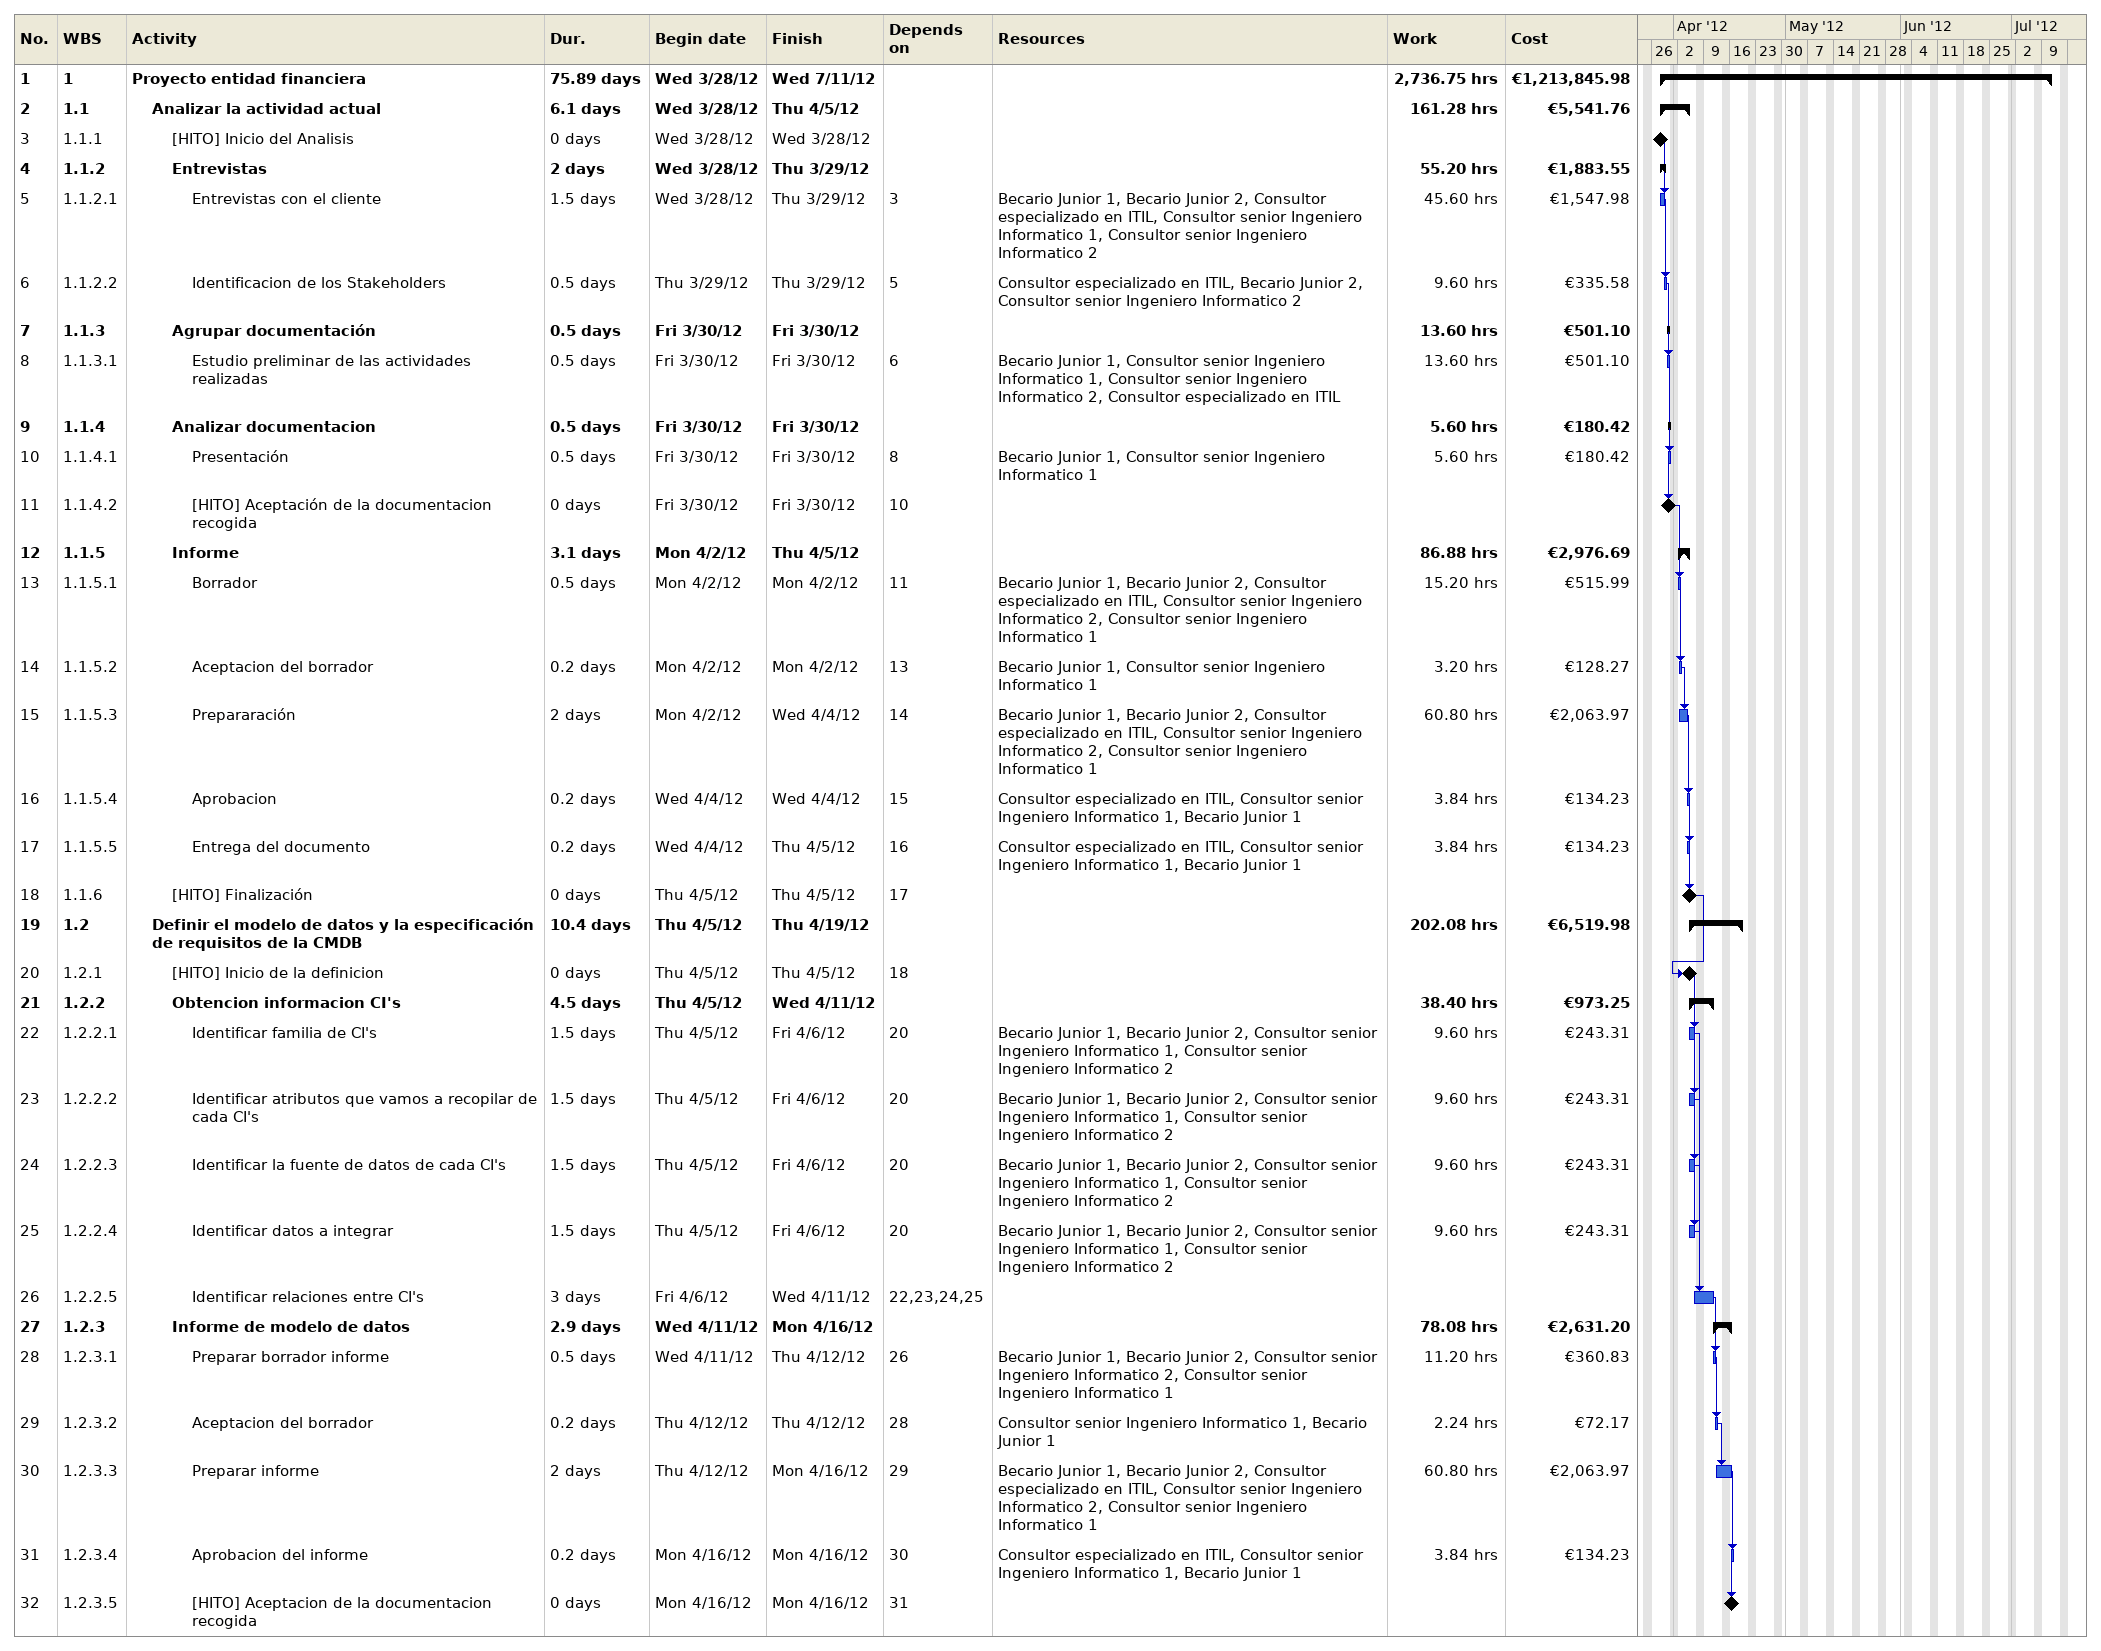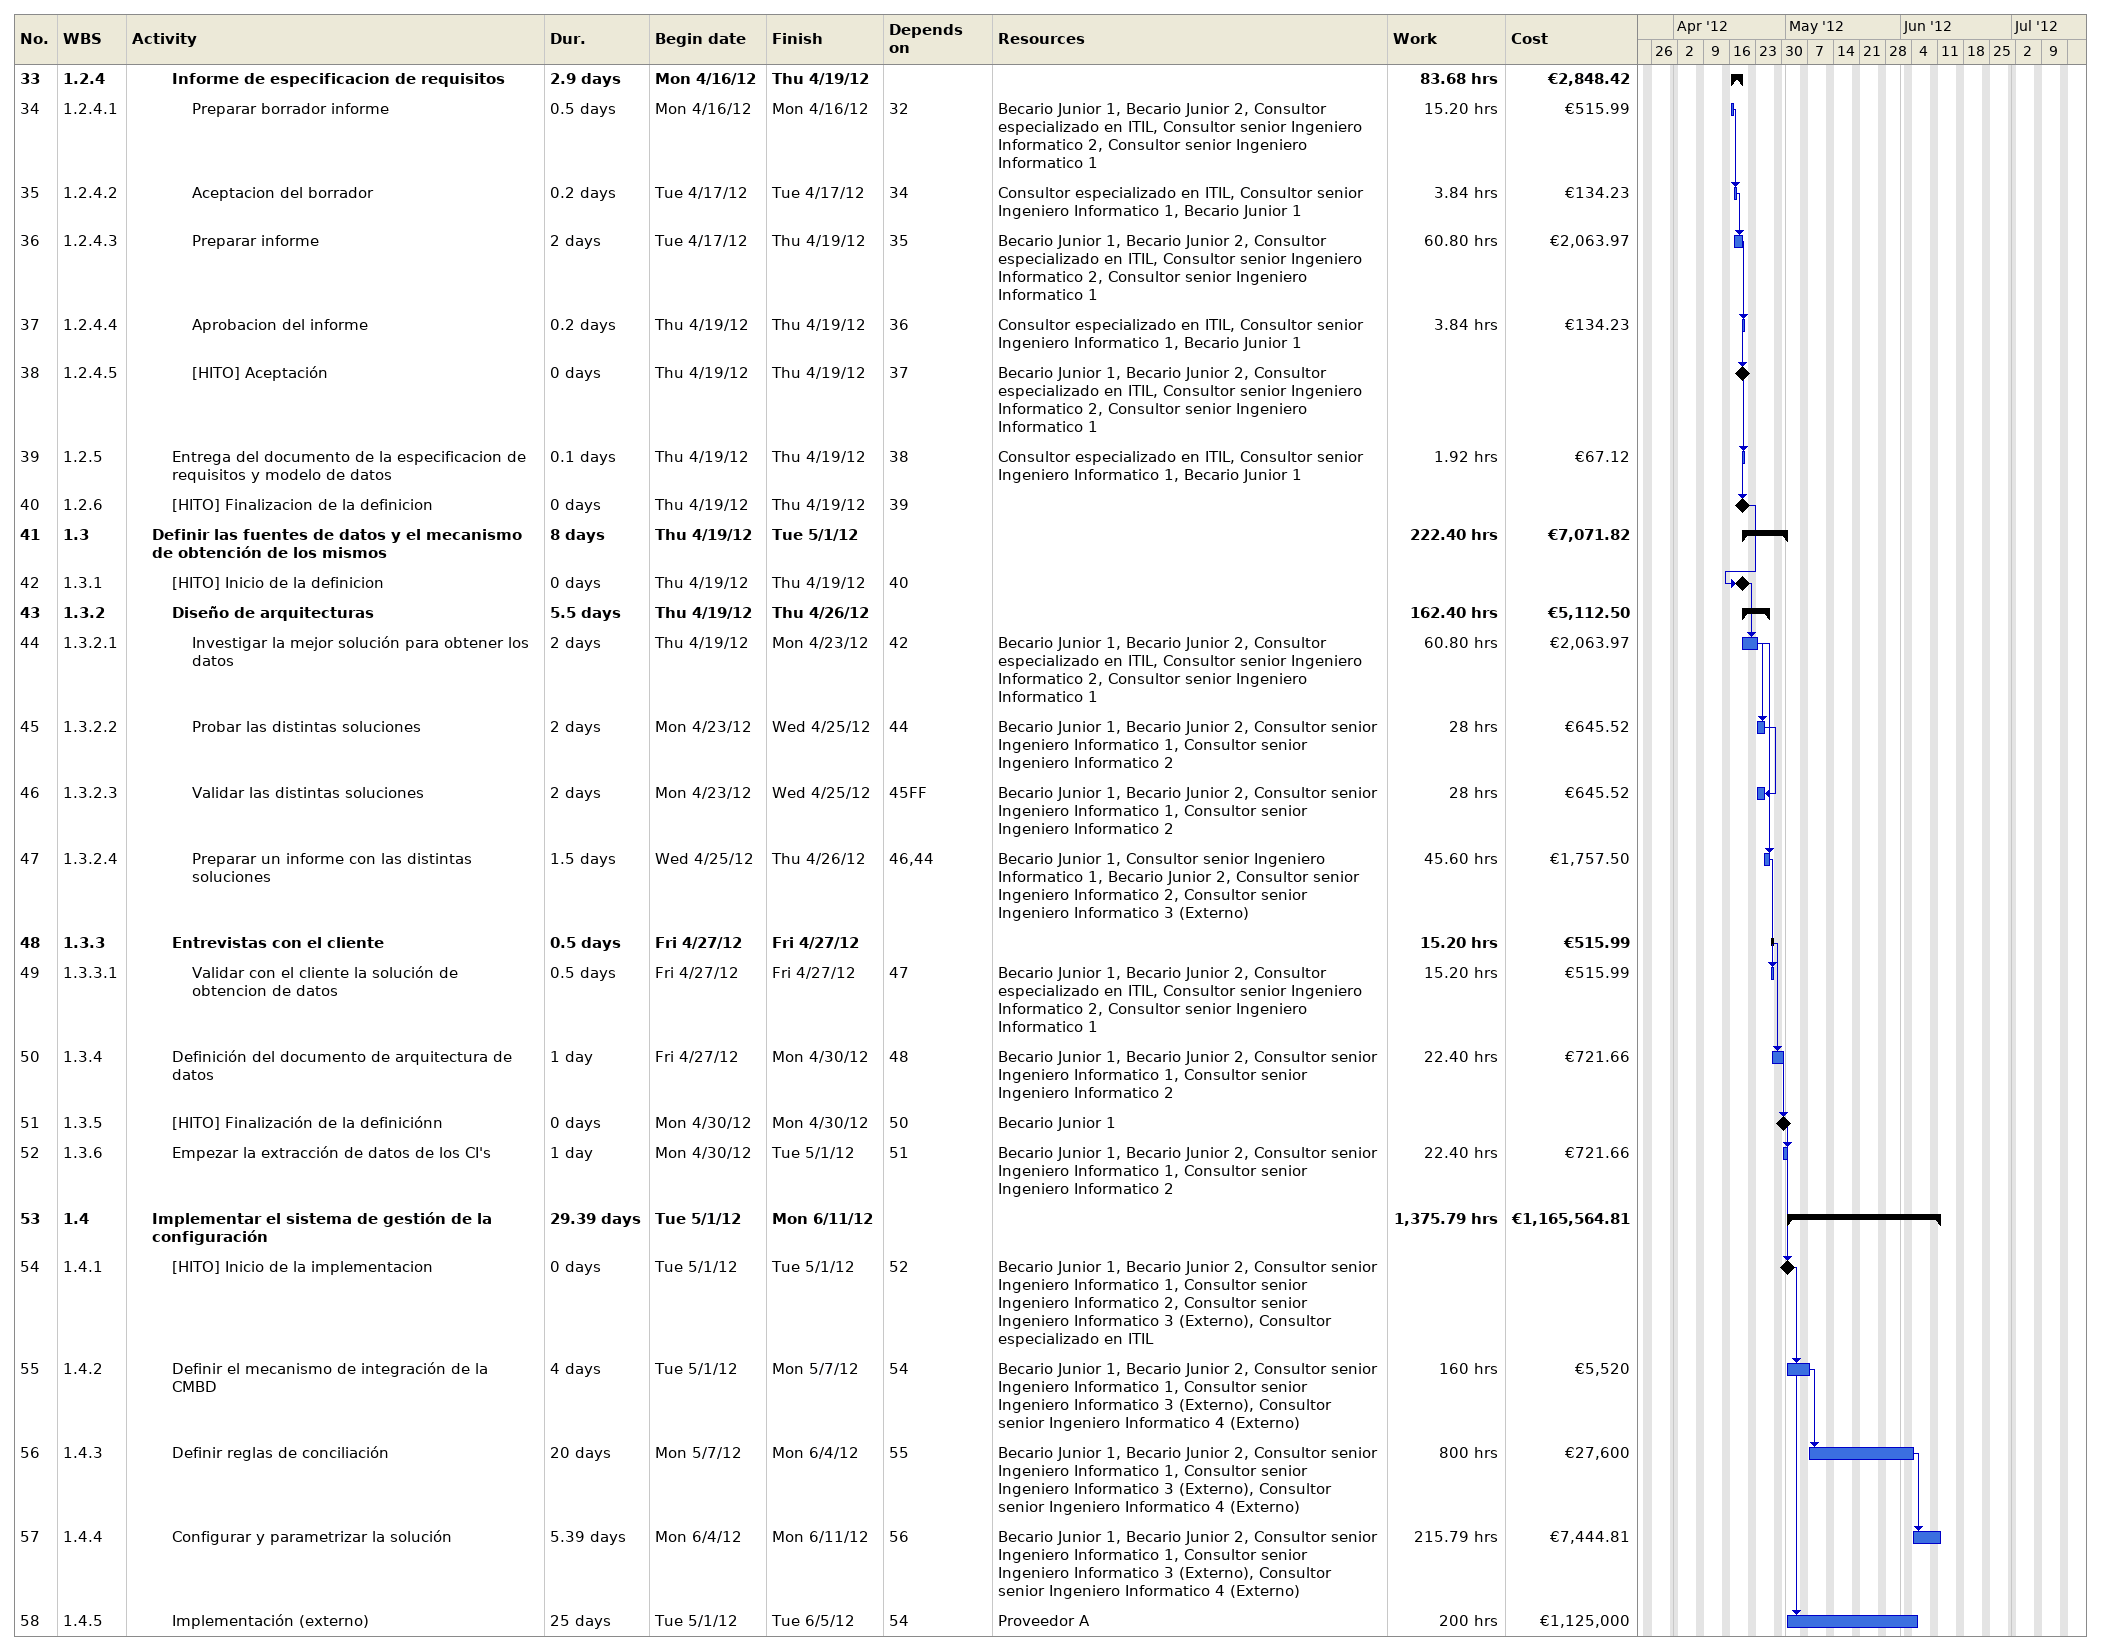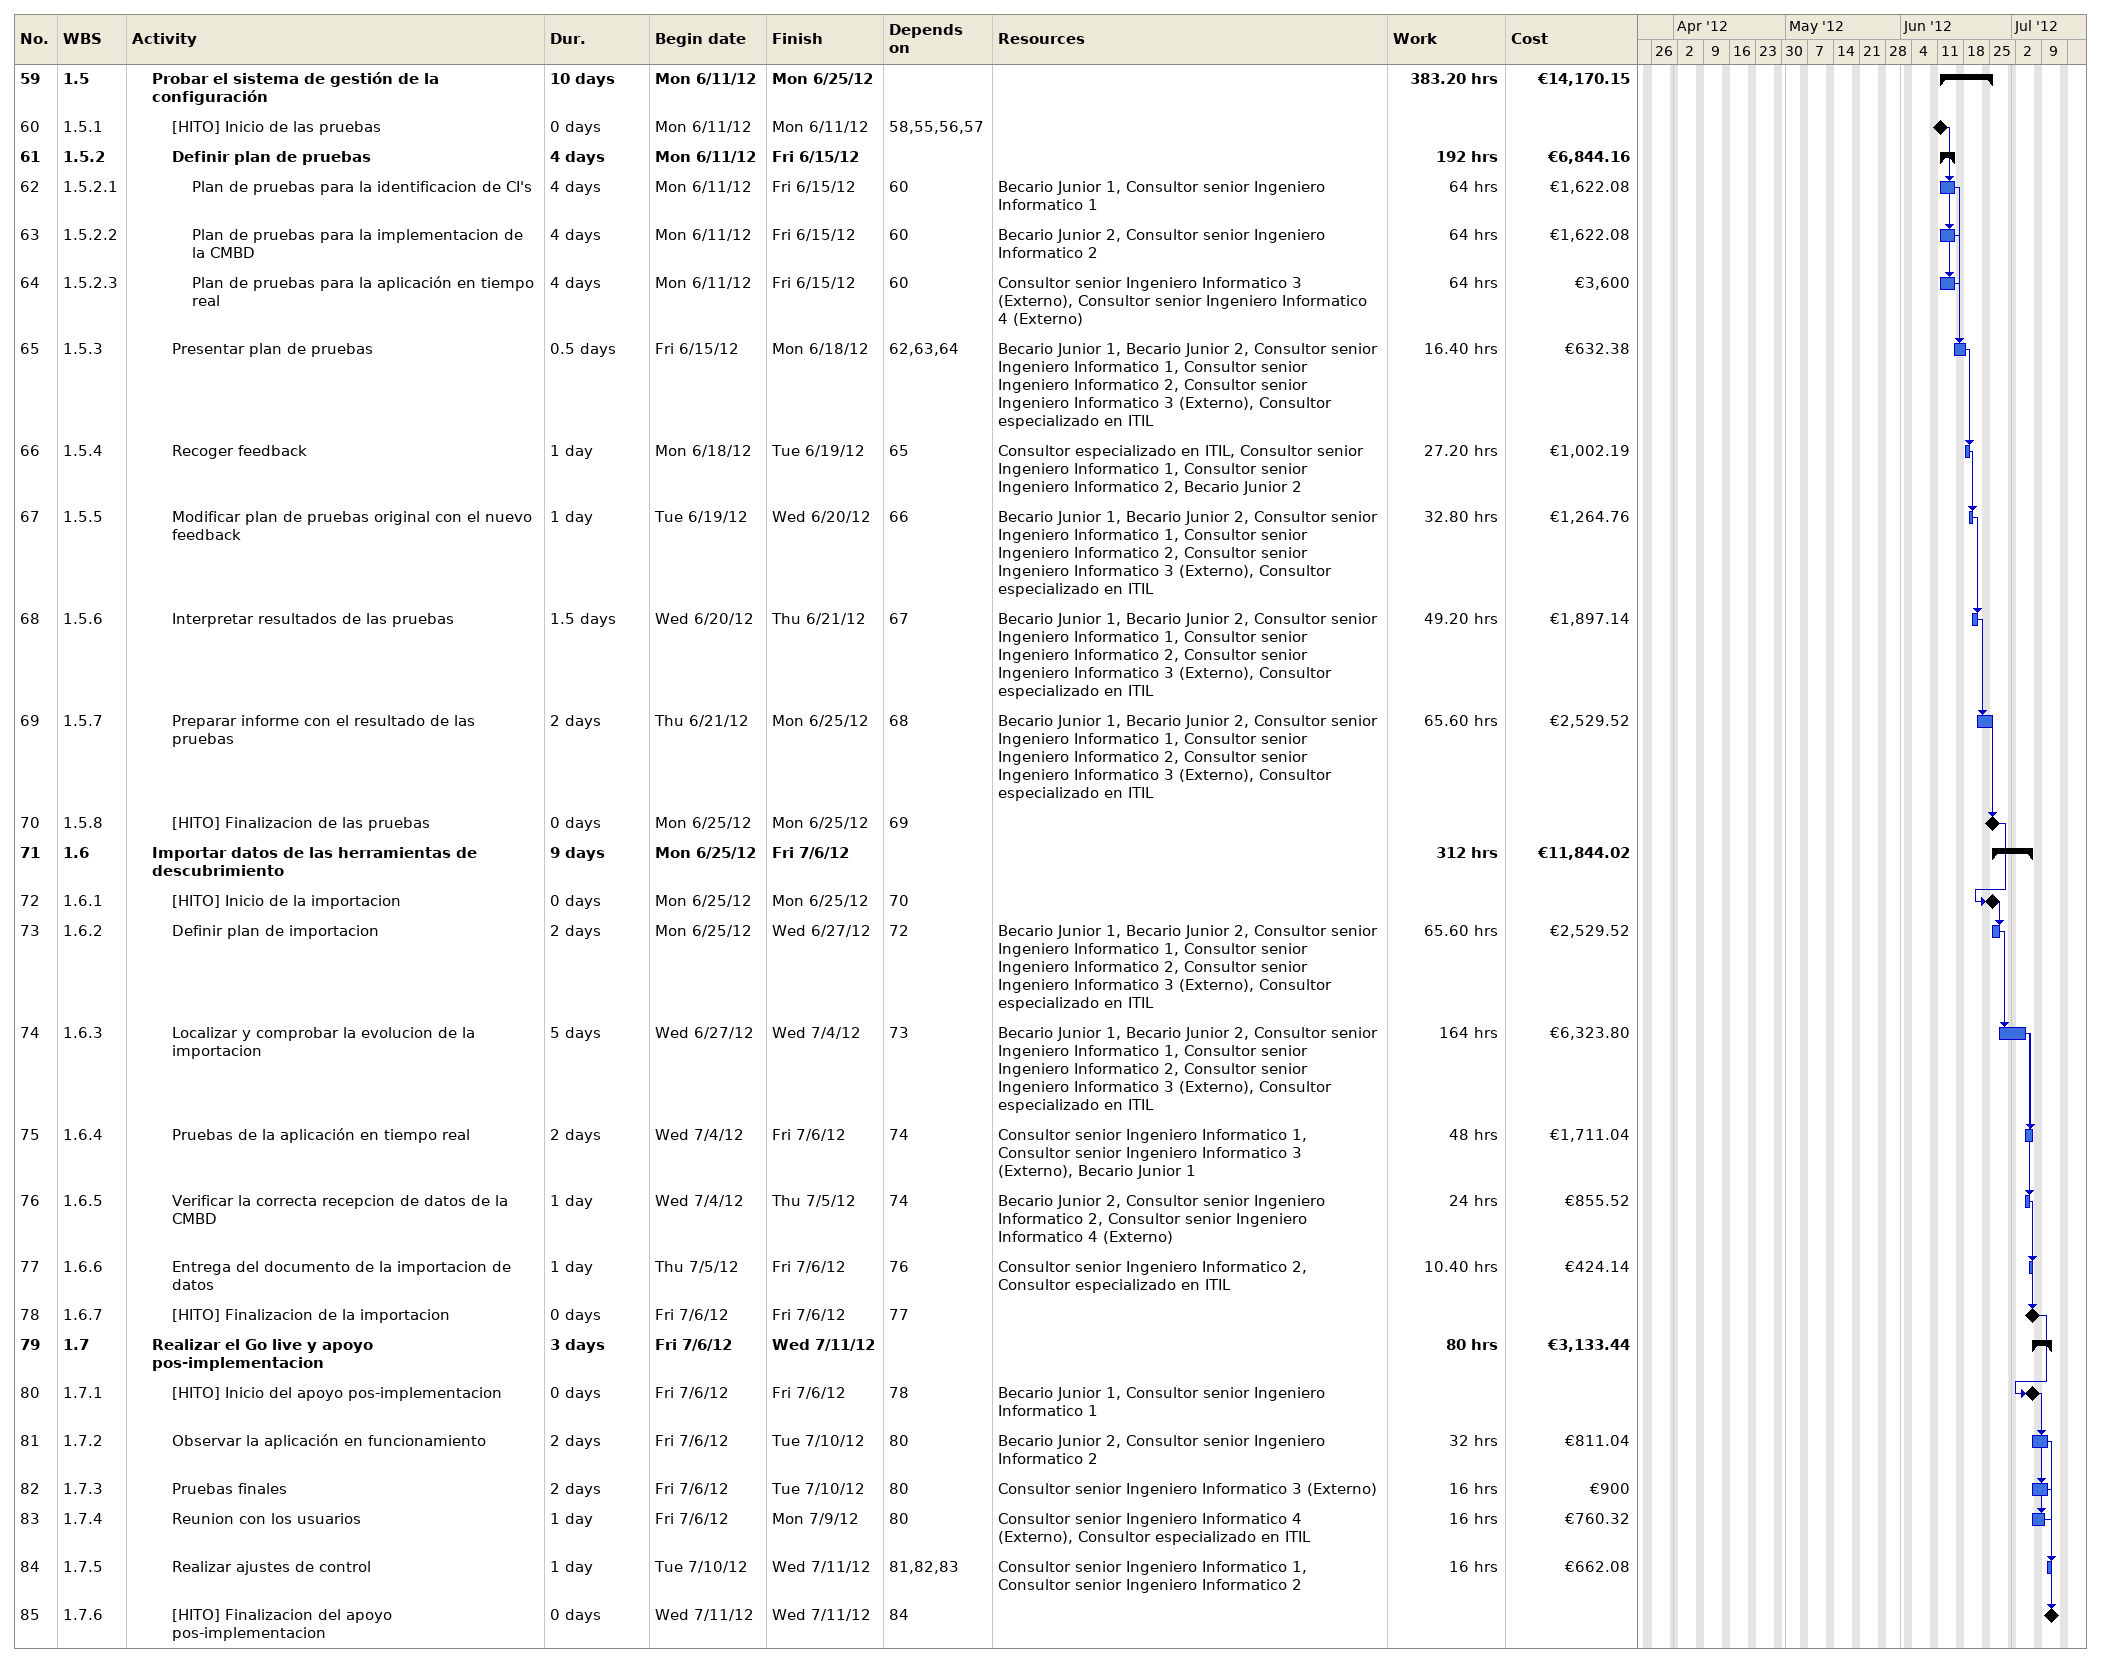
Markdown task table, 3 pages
| ID | WBS | Task | Duration | Start | Finish | Predecessors | Resources | Work (h) | Cost (€) |
|---|---|---|---|---|---|---|---|---|---|
| 1 | 1 | **Proyecto entidad financiera** | 75.89d | 2012-03-28 | 2012-07-11 |  |  | 2736.75 | 1213845.98 |
| 2 | 1.1 | **Analizar la actividad actual** | 6.1d | 2012-03-28 | 2012-04-05 |  |  | 161.28 | 5541.76 |
| 3 | 1.1.1 | [HITO] Inicio del Analisis | 0d | 2012-03-28 | 2012-03-28 |  |  |  |  |
| 4 | 1.1.2 | **Entrevistas** | 2d | 2012-03-28 | 2012-03-29 |  |  | 55.20 | 1883.55 |
| 5 | 1.1.2.1 | Entrevistas con el cliente | 1.5d | 2012-03-28 | 2012-03-29 | 3 | Becario Junior 1, Becario Junior 2, Consultor especializado en ITIL, Consultor senior Ingeniero Informatico 1, Consultor senior Ingeniero Informatico 2 | 45.60 | 1547.98 |
| 6 | 1.1.2.2 | Identificacion de los Stakeholders | 0.5d | 2012-03-29 | 2012-03-29 | 5 | Consultor especializado en ITIL, Becario Junior 2, Consultor senior Ingeniero Informatico 2 | 9.60 | 335.58 |
| 7 | 1.1.3 | **Agrupar documentación** | 0.5d | 2012-03-30 | 2012-03-30 |  |  | 13.60 | 501.10 |
| 8 | 1.1.3.1 | Estudio preliminar de las actividades realizadas | 0.5d | 2012-03-30 | 2012-03-30 | 6 | Becario Junior 1, Consultor senior Ingeniero Informatico 1, Consultor senior Ingeniero Informatico 2, Consultor especializado en ITIL | 13.60 | 501.10 |
| 9 | 1.1.4 | **Analizar documentacion** | 0.5d | 2012-03-30 | 2012-03-30 |  |  | 5.60 | 180.42 |
| 10 | 1.1.4.1 | Presentación | 0.5d | 2012-03-30 | 2012-03-30 | 8 | Becario Junior 1, Consultor senior Ingeniero Informatico 1 | 5.60 | 180.42 |
| 11 | 1.1.4.2 | [HITO] Aceptación de la documentacion recogida | 0d | 2012-03-30 | 2012-03-30 | 10 |  |  |  |
| 12 | 1.1.5 | **Informe** | 3.1d | 2012-04-02 | 2012-04-05 |  |  | 86.88 | 2976.69 |
| 13 | 1.1.5.1 | Borrador | 0.5d | 2012-04-02 | 2012-04-02 | 11 | Becario Junior 1, Becario Junior 2, Consultor especializado en ITIL, Consultor senior Ingeniero Informatico 2, Consultor senior Ingeniero Informatico 1 | 15.20 | 515.99 |
| 14 | 1.1.5.2 | Aceptacion del borrador | 0.2d | 2012-04-02 | 2012-04-02 | 13 | Becario Junior 1, Consultor senior Ingeniero Informatico 1 | 3.20 | 128.27 |
| 15 | 1.1.5.3 | Prepararación | 2d | 2012-04-02 | 2012-04-04 | 14 | Becario Junior 1, Becario Junior 2, Consultor especializado en ITIL, Consultor senior Ingeniero Informatico 2, Consultor senior Ingeniero Informatico 1 | 60.80 | 2063.97 |
| 16 | 1.1.5.4 | Aprobacion | 0.2d | 2012-04-04 | 2012-04-04 | 15 | Consultor especializado en ITIL, Consultor senior Ingeniero Informatico 1, Becario Junior 1 | 3.84 | 134.23 |
| 17 | 1.1.5.5 | Entrega del documento | 0.2d | 2012-04-04 | 2012-04-05 | 16 | Consultor especializado en ITIL, Consultor senior Ingeniero Informatico 1, Becario Junior 1 | 3.84 | 134.23 |
| 18 | 1.1.6 | [HITO] Finalización | 0d | 2012-04-05 | 2012-04-05 | 17 |  |  |  |
| 19 | 1.2 | **Definir el modelo de datos y la especificación de requisitos de la CMDB** | 10.4d | 2012-04-05 | 2012-04-19 |  |  | 202.08 | 6519.98 |
| 20 | 1.2.1 | [HITO] Inicio de la definicion | 0d | 2012-04-05 | 2012-04-05 | 18 |  |  |  |
| 21 | 1.2.2 | **Obtencion informacion CI's** | 4.5d | 2012-04-05 | 2012-04-11 |  |  | 38.40 | 973.25 |
| 22 | 1.2.2.1 | Identificar familia de CI's | 1.5d | 2012-04-05 | 2012-04-06 | 20 | Becario Junior 1, Becario Junior 2, Consultor senior Ingeniero Informatico 1, Consultor senior Ingeniero Informatico 2 | 9.60 | 243.31 |
| 23 | 1.2.2.2 | Identificar atributos que vamos a recopilar de cada CI's | 1.5d | 2012-04-05 | 2012-04-06 | 20 | Becario Junior 1, Becario Junior 2, Consultor senior Ingeniero Informatico 1, Consultor senior Ingeniero Informatico 2 | 9.60 | 243.31 |
| 24 | 1.2.2.3 | Identificar la fuente de datos de cada CI's | 1.5d | 2012-04-05 | 2012-04-06 | 20 | Becario Junior 1, Becario Junior 2, Consultor senior Ingeniero Informatico 1, Consultor senior Ingeniero Informatico 2 | 9.60 | 243.31 |
| 25 | 1.2.2.4 | Identificar datos a integrar | 1.5d | 2012-04-05 | 2012-04-06 | 20 | Becario Junior 1, Becario Junior 2, Consultor senior Ingeniero Informatico 1, Consultor senior Ingeniero Informatico 2 | 9.60 | 243.31 |
| 26 | 1.2.2.5 | Identificar relaciones entre CI's | 3d | 2012-04-06 | 2012-04-11 | 22, 23, 24, 25 |  |  |  |
| 27 | 1.2.3 | **Informe de modelo de datos** | 2.9d | 2012-04-11 | 2012-04-16 |  |  | 78.08 | 2631.20 |
| 28 | 1.2.3.1 | Preparar borrador informe | 0.5d | 2012-04-11 | 2012-04-12 | 26 | Becario Junior 1, Becario Junior 2, Consultor senior Ingeniero Informatico 2, Consultor senior Ingeniero Informatico 1 | 11.20 | 360.83 |
| 29 | 1.2.3.2 | Aceptacion del borrador | 0.2d | 2012-04-12 | 2012-04-12 | 28 | Consultor senior Ingeniero Informatico 1, Becario Junior 1 | 2.24 | 72.17 |
| 30 | 1.2.3.3 | Preparar informe | 2d | 2012-04-12 | 2012-04-16 | 29 | Becario Junior 1, Becario Junior 2, Consultor especializado en ITIL, Consultor senior Ingeniero Informatico 2, Consultor senior Ingeniero Informatico 1 | 60.80 | 2063.97 |
| 31 | 1.2.3.4 | Aprobacion del informe | 0.2d | 2012-04-16 | 2012-04-16 | 30 | Consultor especializado en ITIL, Consultor senior Ingeniero Informatico 1, Becario Junior 1 | 3.84 | 134.23 |
| 32 | 1.2.3.5 | [HITO] Aceptacion de la documentacion recogida | 0d | 2012-04-16 | 2012-04-16 | 31 |  |  |  |
| 33 | 1.2.4 | **Informe de especificacion de requisitos** | 2.9d | 2012-04-16 | 2012-04-19 |  |  | 83.68 | 2848.42 |
| 34 | 1.2.4.1 | Preparar borrador informe | 0.5d | 2012-04-16 | 2012-04-16 | 32 | Becario Junior 1, Becario Junior 2, Consultor especializado en ITIL, Consultor senior Ingeniero Informatico 2, Consultor senior Ingeniero Informatico 1 | 15.20 | 515.99 |
| 35 | 1.2.4.2 | Aceptacion del borrador | 0.2d | 2012-04-17 | 2012-04-17 | 34 | Consultor especializado en ITIL, Consultor senior Ingeniero Informatico 1, Becario Junior 1 | 3.84 | 134.23 |
| 36 | 1.2.4.3 | Preparar informe | 2d | 2012-04-17 | 2012-04-19 | 35 | Becario Junior 1, Becario Junior 2, Consultor especializado en ITIL, Consultor senior Ingeniero Informatico 2, Consultor senior Ingeniero Informatico 1 | 60.80 | 2063.97 |
| 37 | 1.2.4.4 | Aprobacion del informe | 0.2d | 2012-04-19 | 2012-04-19 | 36 | Consultor especializado en ITIL, Consultor senior Ingeniero Informatico 1, Becario Junior 1 | 3.84 | 134.23 |
| 38 | 1.2.4.5 | [HITO] Aceptación | 0d | 2012-04-19 | 2012-04-19 | 37 | Becario Junior 1, Becario Junior 2, Consultor especializado en ITIL, Consultor senior Ingeniero Informatico 2, Consultor senior Ingeniero Informatico 1 |  |  |
| 39 | 1.2.5 | Entrega del documento de la especificacion de requisitos y modelo de datos | 0.1d | 2012-04-19 | 2012-04-19 | 38 | Consultor especializado en ITIL, Consultor senior Ingeniero Informatico 1, Becario Junior 1 | 1.92 | 67.12 |
| 40 | 1.2.6 | [HITO] Finalizacion de la definicion | 0d | 2012-04-19 | 2012-04-19 | 39 |  |  |  |
| 41 | 1.3 | **Definir las fuentes de datos y el mecanismo de obtención de los mismos** | 8d | 2012-04-19 | 2012-05-01 |  |  | 222.40 | 7071.82 |
| 42 | 1.3.1 | [HITO] Inicio de la definicion | 0d | 2012-04-19 | 2012-04-19 | 40 |  |  |  |
| 43 | 1.3.2 | **Diseño de arquitecturas** | 5.5d | 2012-04-19 | 2012-04-26 |  |  | 162.40 | 5112.50 |
| 44 | 1.3.2.1 | Investigar la mejor solución para obtener los datos | 2d | 2012-04-19 | 2012-04-23 | 42 | Becario Junior 1, Becario Junior 2, Consultor especializado en ITIL, Consultor senior Ingeniero Informatico 2, Consultor senior Ingeniero Informatico 1 | 60.80 | 2063.97 |
| 45 | 1.3.2.2 | Probar las distintas soluciones | 2d | 2012-04-23 | 2012-04-25 | 44 | Becario Junior 1, Becario Junior 2, Consultor senior Ingeniero Informatico 1, Consultor senior Ingeniero Informatico 2 | 28 | 645.52 |
| 46 | 1.3.2.3 | Validar las distintas soluciones | 2d | 2012-04-23 | 2012-04-25 | 45FF | Becario Junior 1, Becario Junior 2, Consultor senior Ingeniero Informatico 1, Consultor senior Ingeniero Informatico 2 | 28 | 645.52 |
| 47 | 1.3.2.4 | Preparar un informe con las distintas soluciones | 1.5d | 2012-04-25 | 2012-04-26 | 46, 44 | Becario Junior 1, Consultor senior Ingeniero Informatico 1, Becario Junior 2, Consultor senior Ingeniero Informatico 2, Consultor senior Ingeniero Informatico 3 (Externo) | 45.60 | 1757.50 |
| 48 | 1.3.3 | **Entrevistas con el cliente** | 0.5d | 2012-04-27 | 2012-04-27 |  |  | 15.20 | 515.99 |
| 49 | 1.3.3.1 | Validar con el cliente la solución de obtencion de datos | 0.5d | 2012-04-27 | 2012-04-27 | 47 | Becario Junior 1, Becario Junior 2, Consultor especializado en ITIL, Consultor senior Ingeniero Informatico 2, Consultor senior Ingeniero Informatico 1 | 15.20 | 515.99 |
| 50 | 1.3.4 | Definición del documento de arquitectura de datos | 1d | 2012-04-27 | 2012-04-30 | 48 | Becario Junior 1, Becario Junior 2, Consultor senior Ingeniero Informatico 1, Consultor senior Ingeniero Informatico 2 | 22.40 | 721.66 |
| 51 | 1.3.5 | [HITO] Finalización de la definiciónn | 0d | 2012-04-30 | 2012-04-30 | 50 | Becario Junior 1 |  |  |
| 52 | 1.3.6 | Empezar la extracción de datos de los CI's | 1d | 2012-04-30 | 2012-05-01 | 51 | Becario Junior 1, Becario Junior 2, Consultor senior Ingeniero Informatico 1, Consultor senior Ingeniero Informatico 2 | 22.40 | 721.66 |
| 53 | 1.4 | **Implementar el sistema de gestión de la configuración** | 29.39d | 2012-05-01 | 2012-06-11 |  |  | 1375.79 | 1165564.81 |
| 54 | 1.4.1 | [HITO] Inicio de la implementacion | 0d | 2012-05-01 | 2012-05-01 | 52 | Becario Junior 1, Becario Junior 2, Consultor senior Ingeniero Informatico 1, Consultor senior Ingeniero Informatico 2, Consultor senior Ingeniero Informatico 3 (Externo), Consultor especializado en ITIL |  |  |
| 55 | 1.4.2 | Definir el mecanismo de integración de la CMBD | 4d | 2012-05-01 | 2012-05-07 | 54 | Becario Junior 1, Becario Junior 2, Consultor senior Ingeniero Informatico 1, Consultor senior Ingeniero Informatico 3 (Externo), Consultor senior Ingeniero Informatico 4 (Externo) | 160 | 5520 |
| 56 | 1.4.3 | Definir reglas de conciliación | 20d | 2012-05-07 | 2012-06-04 | 55 | Becario Junior 1, Becario Junior 2, Consultor senior Ingeniero Informatico 1, Consultor senior Ingeniero Informatico 3 (Externo), Consultor senior Ingeniero Informatico 4 (Externo) | 800 | 27600 |
| 57 | 1.4.4 | Configurar y parametrizar la solución | 5.39d | 2012-06-04 | 2012-06-11 | 56 | Becario Junior 1, Becario Junior 2, Consultor senior Ingeniero Informatico 1, Consultor senior Ingeniero Informatico 3 (Externo), Consultor senior Ingeniero Informatico 4 (Externo) | 215.79 | 7444.81 |
| 58 | 1.4.5 | Implementación (externo) | 25d | 2012-05-01 | 2012-06-05 | 54 | Proveedor A | 200 | 1125000 |
| 59 | 1.5 | **Probar el sistema de gestión de la configuración** | 10d | 2012-06-11 | 2012-06-25 |  |  | 383.20 | 14170.15 |
| 60 | 1.5.1 | [HITO] Inicio de las pruebas | 0d | 2012-06-11 | 2012-06-11 | 58, 55, 56, 57 |  |  |  |
| 61 | 1.5.2 | **Definir plan de pruebas** | 4d | 2012-06-11 | 2012-06-15 |  |  | 192 | 6844.16 |
| 62 | 1.5.2.1 | Plan de pruebas para la identificacion de CI's | 4d | 2012-06-11 | 2012-06-15 | 60 | Becario Junior 1, Consultor senior Ingeniero Informatico 1 | 64 | 1622.08 |
| 63 | 1.5.2.2 | Plan de pruebas para la implementacion de la CMBD | 4d | 2012-06-11 | 2012-06-15 | 60 | Becario Junior 2, Consultor senior Ingeniero Informatico 2 | 64 | 1622.08 |
| 64 | 1.5.2.3 | Plan de pruebas para la aplicación en tiempo real | 4d | 2012-06-11 | 2012-06-15 | 60 | Consultor senior Ingeniero Informatico 3 (Externo), Consultor senior Ingeniero Informatico 4 (Externo) | 64 | 3600 |
| 65 | 1.5.3 | Presentar plan de pruebas | 0.5d | 2012-06-15 | 2012-06-18 | 62, 63, 64 | Becario Junior 1, Becario Junior 2, Consultor senior Ingeniero Informatico 1, Consultor senior Ingeniero Informatico 2, Consultor senior Ingeniero Informatico 3 (Externo), Consultor especializado en ITIL | 16.40 | 632.38 |
| 66 | 1.5.4 | Recoger feedback | 1d | 2012-06-18 | 2012-06-19 | 65 | Consultor especializado en ITIL, Consultor senior Ingeniero Informatico 1, Consultor senior Ingeniero Informatico 2, Becario Junior 2 | 27.20 | 1002.19 |
| 67 | 1.5.5 | Modificar plan de pruebas original con el nuevo feedback | 1d | 2012-06-19 | 2012-06-20 | 66 | Becario Junior 1, Becario Junior 2, Consultor senior Ingeniero Informatico 1, Consultor senior Ingeniero Informatico 2, Consultor senior Ingeniero Informatico 3 (Externo), Consultor especializado en ITIL | 32.80 | 1264.76 |
| 68 | 1.5.6 | Interpretar resultados de las pruebas | 1.5d | 2012-06-20 | 2012-06-21 | 67 | Becario Junior 1, Becario Junior 2, Consultor senior Ingeniero Informatico 1, Consultor senior Ingeniero Informatico 2, Consultor senior Ingeniero Informatico 3 (Externo), Consultor especializado en ITIL | 49.20 | 1897.14 |
| 69 | 1.5.7 | Preparar informe con el resultado de las pruebas | 2d | 2012-06-21 | 2012-06-25 | 68 | Becario Junior 1, Becario Junior 2, Consultor senior Ingeniero Informatico 1, Consultor senior Ingeniero Informatico 2, Consultor senior Ingeniero Informatico 3 (Externo), Consultor especializado en ITIL | 65.60 | 2529.52 |
| 70 | 1.5.8 | [HITO] Finalizacion de las pruebas | 0d | 2012-06-25 | 2012-06-25 | 69 |  |  |  |
| 71 | 1.6 | **Importar datos de las herramientas de descubrimiento** | 9d | 2012-06-25 | 2012-07-06 |  |  | 312 | 11844.02 |
| 72 | 1.6.1 | [HITO] Inicio de la importacion | 0d | 2012-06-25 | 2012-06-25 | 70 |  |  |  |
| 73 | 1.6.2 | Definir plan de importacion | 2d | 2012-06-25 | 2012-06-27 | 72 | Becario Junior 1, Becario Junior 2, Consultor senior Ingeniero Informatico 1, Consultor senior Ingeniero Informatico 2, Consultor senior Ingeniero Informatico 3 (Externo), Consultor especializado en ITIL | 65.60 | 2529.52 |
| 74 | 1.6.3 | Localizar y comprobar la evolucion de la importacion | 5d | 2012-06-27 | 2012-07-04 | 73 | Becario Junior 1, Becario Junior 2, Consultor senior Ingeniero Informatico 1, Consultor senior Ingeniero Informatico 2, Consultor senior Ingeniero Informatico 3 (Externo), Consultor especializado en ITIL | 164 | 6323.80 |
| 75 | 1.6.4 | Pruebas de la aplicación en tiempo real | 2d | 2012-07-04 | 2012-07-06 | 74 | Consultor senior Ingeniero Informatico 1, Consultor senior Ingeniero Informatico 3 (Externo), Becario Junior 1 | 48 | 1711.04 |
| 76 | 1.6.5 | Verificar la correcta recepcion de datos de la CMBD | 1d | 2012-07-04 | 2012-07-05 | 74 | Becario Junior 2, Consultor senior Ingeniero Informatico 2, Consultor senior Ingeniero Informatico 4 (Externo) | 24 | 855.52 |
| 77 | 1.6.6 | Entrega del documento de la importacion de datos | 1d | 2012-07-05 | 2012-07-06 | 76 | Consultor senior Ingeniero Informatico 2, Consultor especializado en ITIL | 10.40 | 424.14 |
| 78 | 1.6.7 | [HITO] Finalizacion de la importacion | 0d | 2012-07-06 | 2012-07-06 | 77 |  |  |  |
| 79 | 1.7 | **Realizar el Go live y apoyo pos-implementacion** | 3d | 2012-07-06 | 2012-07-11 |  |  | 80 | 3133.44 |
| 80 | 1.7.1 | [HITO] Inicio del apoyo pos-implementacion | 0d | 2012-07-06 | 2012-07-06 | 78 | Becario Junior 1, Consultor senior Ingeniero Informatico 1 |  |  |
| 81 | 1.7.2 | Observar la aplicación en funcionamiento | 2d | 2012-07-06 | 2012-07-10 | 80 | Becario Junior 2, Consultor senior Ingeniero Informatico 2 | 32 | 811.04 |
| 82 | 1.7.3 | Pruebas finales | 2d | 2012-07-06 | 2012-07-10 | 80 | Consultor senior Ingeniero Informatico 3 (Externo) | 16 | 900 |
| 83 | 1.7.4 | Reunion con los usuarios | 1d | 2012-07-06 | 2012-07-09 | 80 | Consultor senior Ingeniero Informatico 4 (Externo), Consultor especializado en ITIL | 16 | 760.32 |
| 84 | 1.7.5 | Realizar ajustes de control | 1d | 2012-07-10 | 2012-07-11 | 81, 82, 83 | Consultor senior Ingeniero Informatico 1, Consultor senior Ingeniero Informatico 2 | 16 | 662.08 |
| 85 | 1.7.6 | [HITO] Finalizacion del apoyo pos-implementacion | 0d | 2012-07-11 | 2012-07-11 | 84 |  |  |  |
